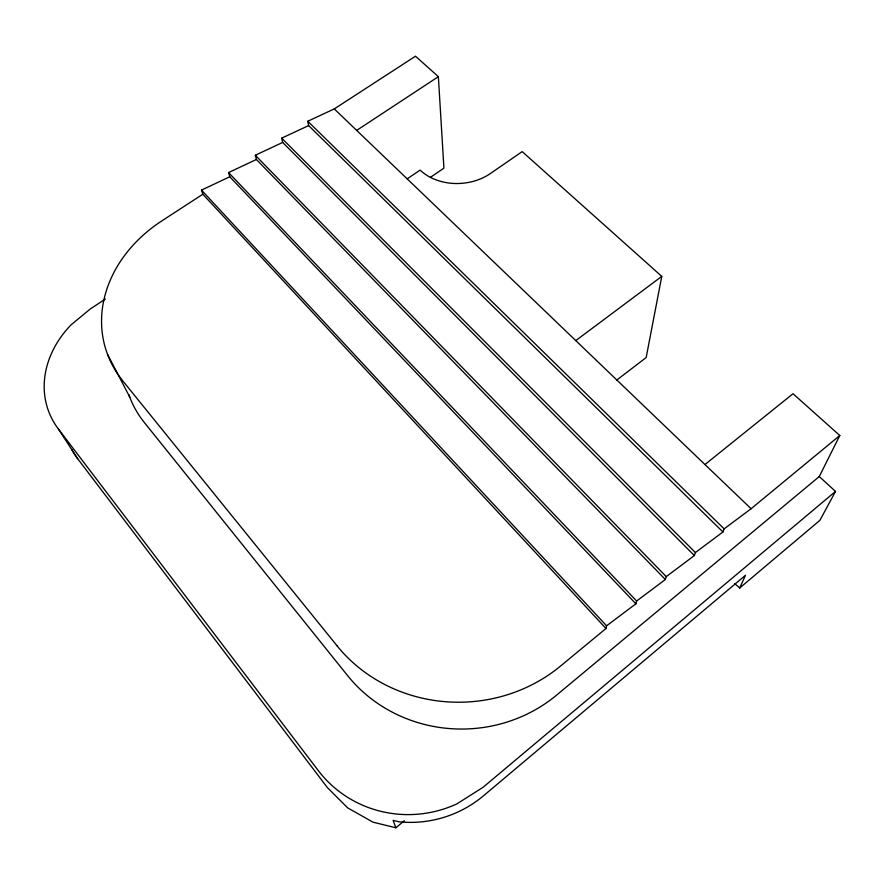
<?xml version="1.0" encoding="UTF-8"?>
<svg xmlns="http://www.w3.org/2000/svg" width="884" height="884" viewBox="0 0 884 884"><rect width="100%" height="100%" fill="white"/><g stroke="black" fill="none" stroke-linecap="round" stroke-linejoin="round"><path stroke-width="1.33" d="M407.148 178.888L420.099 170.104A49.449 38.686 -4.2 0 0 490.487 173.474L522.179 151.606L661.773 276.383L646.16 357.567L616.579 380.186M337.091 645.884A152.899 142.435 -2.6 0 0 560.5 666.083L605.993 628.491L606.579 625.817L635.894 603.816L636.635 601.032L665.343 579.506L666.238 576.611L694.36 555.561L695.399 552.555L722.935 531.969L724.129 528.864L751.102 508.731L839.8 435.514L793.025 393.723L704.957 464.542L334.274 108.909L307.776 121.252L308.627 125.583L722.935 531.969M734.516 583.65A36.741 32.896 26.1 0 1 739.687 588.015L745.499 575.252L483.581 795.711A111.715 109.749 -27.6 0 1 398.828 821.766L393.104 820.363L395.866 827.789L404.331 820.739M128.876 394.717A129.119 108.588 -16.6 0 0 144.412 422.596L347.589 675.586A143.385 135.396 -1.7 0 0 556.677 695.045L819.269 476.542L839.8 435.514M819.269 476.542L835.502 491.427L819.932 520.3L739.687 588.015M835.502 491.427L483.106 787.268L456.884 803.887A114.566 112.18 -24.6 0 1 318.218 770.505L58.399 429.005A100.411 83.129 -22.5 0 1 71.063 324.859L90.334 308.936L105.329 299.057M575.76 340.616L661.773 276.383M430.409 177.352L443.923 168.148L438.365 76.676L415.502 56.211L334.274 108.909M356.628 130.434L438.365 76.676M635.894 603.816L229.785 176.756L201.508 190.104L202.845 194.226L162.015 220.779A136.766 112.743 -16.2 0 0 122.788 380.882L337.113 645.872M229.785 176.756L228.569 172.568L256.393 159.485L665.343 579.506M256.393 159.485L255.31 155.252L282.67 142.435L694.36 555.561M282.67 142.435L281.698 138.147L308.627 125.583M395.866 827.789L372.993 822.164L347.699 807.899L327.367 787.578L77.67 458.708L58.399 429.005M704.957 464.542L751.102 508.731M307.776 121.252L724.129 528.864M281.698 138.147L695.399 552.555M255.31 155.252L666.238 576.611M228.569 172.568L636.635 601.032M201.508 190.104L606.579 625.817M202.845 194.226L605.993 628.491M107.627 354.517L129.838 397.248M77.67 458.708A96.102 80.72 -23.1 0 1 71.847 449.658"/></g></svg>
